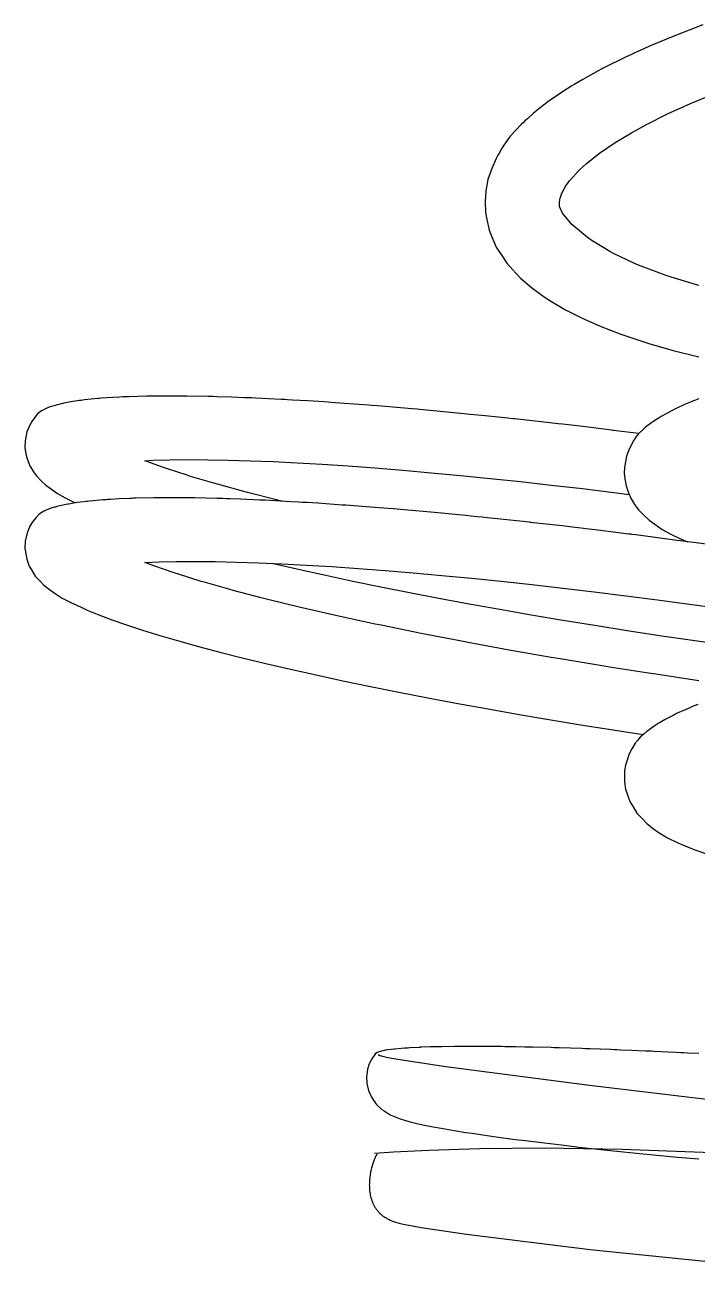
# Model space of a CAD drawing. Header units: millimetres. Extents: x 112 to 8820, y -2365 to 5002.
# Drawn here: x 6118.7 to 6290.5, y -818.9 to -500.5 of the extents above; entities that cross this region are included whole.
import ezdxf

# ---------------------------------------------------------------- set-up
doc = ezdxf.new("R2010")
doc.units = ezdxf.units.MM

# ---------------------------------------------------------------- blocks, each defined once
blk = doc.blocks.new('2620_EL')
for points in [[(-11.69, 41.392), (-12.393, 41.122), (-12.412, 41.114), (-12.426, 41.109), (-12.473, 41.089), (-13.053, 40.848), (-13.296, 40.738), (-13.41, 40.689), (-13.495, 40.648), (-13.668, 40.569), (-14.237, 40.287), (-14.267, 40.27), (-14.288, 40.26), (-14.349, 40.225), (-14.757, 40.001), (-14.963, 39.876), (-15.055, 39.824), (-15.112, 39.785), (-15.229, 39.714), (-15.65, 39.425), (-15.683, 39.4), (-15.706, 39.384), (-15.759, 39.34), (-16.02, 39.135), (-16.173, 38.996), (-16.238, 38.942), (-16.27, 38.907), (-16.338, 38.845), (-16.603, 38.556), (-16.628, 38.522), (-16.648, 38.501), (-16.68, 38.452), (-16.815, 38.268), (-16.898, 38.117), (-16.933, 38.063), (-16.944, 38.034), (-16.972, 37.982), (-17.08, 37.723), (-17.184, 37.438), (-17.233, 37.156), (-17.254, 36.874), (-17.248, 36.596)], [(-15.354, 36.753), (-15.355, 36.757), (-15.357, 36.871), (-15.341, 36.965), (-15.294, 37.094), (-15.192, 37.28), (-15.097, 37.409), (-14.849, 37.68), (-14.662, 37.851), (-14.329, 38.111), (-13.932, 38.384), (-13.515, 38.638), (-13.132, 38.848), (-12.592, 39.116), (-12.008, 39.381), (-11.381, 39.641)], [(-11.792, 34.732), (-12.498, 34.946), (-12.656, 34.999), (-13.333, 35.254), (-13.452, 35.306), (-13.972, 35.553), (-14.068, 35.602), (-14.547, 35.895), (-14.642, 35.963), (-14.997, 36.255), (-15.029, 36.283), (-15.28, 36.584), (-15.354, 36.753)], [(-17.248, 36.596), (-17.215, 36.418), (-17.153, 36.145), (-17.085, 35.978), (-16.969, 35.711), (-16.797, 35.45), (-16.698, 35.301), (-16.474, 35.048), (-16.348, 34.924), (-16.071, 34.679), (-15.742, 34.441), (-15.597, 34.349), (-15.219, 34.121), (-14.79, 33.903), (-14.312, 33.693), (-13.785, 33.493), (-13.636, 33.44), (-13.067, 33.252), (-12.453, 33.075), (-11.794, 32.909)], [(-11.797, 31.84), (-11.877, 31.806), (-11.926, 31.787), (-11.991, 31.758), (-12.156, 31.689), (-12.37, 31.587), (-12.426, 31.562), (-12.443, 31.553), (-12.475, 31.537), (-12.754, 31.386), (-12.803, 31.354), (-12.836, 31.336), (-12.877, 31.307), (-12.992, 31.234), (-13.118, 31.137), (-13.155, 31.11), (-13.166, 31.1), (-13.189, 31.082), (-13.343, 30.932), (-13.365, 30.903), (-13.382, 30.886), (-13.399, 30.858), (-13.455, 30.782), (-13.524, 30.656), (-13.593, 30.507), (-13.641, 30.371), (-13.668, 30.224), (-13.694, 30.082)], [(-13.326, 30.949), (-13.904, 31.022), (-13.954, 31.028), (-13.985, 31.032), (-14.087, 31.045), (-14.756, 31.126), (-15.123, 31.169), (-15.278, 31.187), (-15.39, 31.2), (-15.598, 31.224), (-16.431, 31.317), (-16.503, 31.324), (-16.548, 31.329), (-16.671, 31.342), (-17.25, 31.403), (-17.637, 31.441), (-17.788, 31.457), (-17.882, 31.466), (-18.054, 31.483), (-18.842, 31.557), (-18.933, 31.565), (-18.99, 31.57), (-19.12, 31.581), (-19.611, 31.624), (-20.006, 31.656), (-20.148, 31.668), (-20.224, 31.673), (-20.36, 31.684), (-21.086, 31.737), (-21.191, 31.744), (-21.256, 31.749), (-21.381, 31.757), (-21.788, 31.784), (-22.181, 31.806), (-22.306, 31.814), (-22.364, 31.817), (-22.465, 31.823), (-23.114, 31.855), (-23.227, 31.859), (-23.295, 31.863), (-23.407, 31.866), (-23.735, 31.879), (-24.112, 31.89), (-24.215, 31.894), (-24.255, 31.895), (-24.325, 31.897), (-24.883, 31.906), (-24.995, 31.907), (-25.061, 31.908), (-25.156, 31.908), (-25.408, 31.909), (-25.754, 31.905), (-25.83, 31.905), (-25.855, 31.904), (-25.898, 31.904), (-26.353, 31.891), (-26.456, 31.886), (-26.517, 31.884), (-26.589, 31.88), (-26.771, 31.871), (-27.069, 31.85), (-27.117, 31.847), (-27.129, 31.845), (-27.152, 31.844), (-27.493, 31.809), (-27.578, 31.797), (-27.628, 31.792), (-27.676, 31.784), (-27.796, 31.767), (-28.026, 31.724), (-28.046, 31.721), (-28.05, 31.72), (-28.058, 31.718), (-28.279, 31.662), (-28.336, 31.642), (-28.37, 31.633), (-28.395, 31.622), (-28.459, 31.6), (-28.597, 31.53), (-28.693, 31.454), (-28.785, 31.341), (-28.839, 31.259), (-28.913, 31.133), (-28.966, 30.997), (-28.998, 30.855), (-29.009, 30.766)], [(-29.009, 30.766), (-29.017, 30.581), (-28.988, 30.398), (-28.957, 30.302), (-28.893, 30.129), (-28.797, 29.971), (-28.723, 29.872), (-28.598, 29.737), (-28.484, 29.633), (-28.335, 29.526), (-28.181, 29.418), (-27.986, 29.305), (-27.751, 29.187), (-27.729, 29.177)], [(-22.444, 29.221), (-22.492, 29.233), (-22.589, 29.256), (-23.327, 29.444), (-23.425, 29.47), (-24.093, 29.653), (-24.186, 29.679), (-24.785, 29.856), (-24.87, 29.883), (-25.397, 30.055), (-25.472, 30.08), (-25.927, 30.246), (-25.953, 30.256), (-25.74, 30.266), (-25.31, 30.278), (-24.846, 30.283), (-24.349, 30.281), (-23.821, 30.271), (-23.263, 30.255), (-22.676, 30.232), (-22.062, 30.202), (-21.422, 30.165), (-20.757, 30.121), (-20.07, 30.07), (-19.362, 30.013), (-18.634, 29.95), (-17.888, 29.88), (-17.127, 29.804), (-16.352, 29.723), (-15.565, 29.635), (-14.767, 29.542), (-13.962, 29.444), (-13.571, 29.394)], [(-13.694, 30.082), (-13.697, 29.938), (-13.681, 29.792), (-13.653, 29.611), (-13.589, 29.439), (-13.53, 29.297), (-13.434, 29.141), (-13.332, 29.002), (-13.208, 28.869), (-13.064, 28.735), (-12.917, 28.631), (-12.733, 28.501), (-12.508, 28.375), (-12.243, 28.254), (-12.084, 28.184)], [(-10.995, 28.035), (-11.861, 28.155), (-12.074, 28.184), (-12.19, 28.2), (-12.349, 28.221), (-12.725, 28.271), (-13.4, 28.358), (-13.504, 28.372), (-13.535, 28.376), (-13.585, 28.382), (-14.44, 28.488), (-14.678, 28.516), (-14.804, 28.532), (-14.953, 28.549), (-15.286, 28.588), (-16.02, 28.671), (-16.083, 28.679), (-16.099, 28.68), (-16.123, 28.683), (-16.947, 28.772), (-17.204, 28.798), (-17.334, 28.812), (-17.47, 28.825), (-17.757, 28.854), (-18.551, 28.93), (-19.327, 29), (-19.596, 29.022), (-19.726, 29.033), (-19.844, 29.042), (-20.084, 29.062), (-20.819, 29.118), (-20.839, 29.12), (-20.853, 29.121), (-20.905, 29.124), (-21.53, 29.167), (-21.801, 29.184), (-21.926, 29.192), (-22.023, 29.197), (-22.217, 29.209), (-22.876, 29.244), (-22.913, 29.245), (-22.938, 29.247), (-23.013, 29.25), (-23.507, 29.271), (-23.769, 29.28), (-23.883, 29.284), (-23.96, 29.286), (-24.109, 29.291), (-24.679, 29.304), (-24.726, 29.304), (-24.758, 29.305), (-24.837, 29.305), (-25.216, 29.309), (-25.458, 29.308), (-25.556, 29.308), (-25.612, 29.307), (-25.72, 29.306), (-26.188, 29.297), (-26.239, 29.295), (-26.273, 29.294), (-26.344, 29.29), (-26.62, 29.279), (-26.828, 29.266), (-26.906, 29.263), (-26.943, 29.259), (-27.015, 29.255), (-27.371, 29.223), (-27.418, 29.217), (-27.45, 29.214), (-27.504, 29.206), (-27.688, 29.184), (-27.849, 29.157), (-27.903, 29.149), (-27.924, 29.144), (-27.965, 29.137), (-28.202, 29.084), (-28.237, 29.073), (-28.262, 29.068), (-28.294, 29.056), (-28.397, 29.024), (-28.495, 28.981), (-28.525, 28.97), (-28.532, 28.965), (-28.551, 28.957), (-28.662, 28.883), (-28.677, 28.866), (-28.69, 28.857), (-28.698, 28.841), (-28.732, 28.803), (-28.824, 28.69), (-28.897, 28.564), (-28.951, 28.429), (-28.978, 28.342), (-29.01, 28.2)], [(-29.01, 28.2), (-29.018, 28.014), (-28.989, 27.831), (-28.973, 27.738), (-28.91, 27.565), (-28.852, 27.467), (-28.755, 27.309), (-28.63, 27.174), (-28.531, 27.072), (-28.391, 26.965), (-28.243, 26.859), (-28.063, 26.747), (-27.843, 26.631), (-27.583, 26.511), (-27.424, 26.44), (-27.128, 26.317), (-26.793, 26.189), (-26.422, 26.059), (-26.014, 25.925), (-25.57, 25.788), (-25.093, 25.649), (-24.582, 25.508), (-24.039, 25.365), (-23.465, 25.221), (-22.862, 25.075), (-22.232, 24.929), (-21.575, 24.782), (-20.893, 24.635), (-20.189, 24.488), (-19.463, 24.342), (-18.717, 24.197), (-17.954, 24.054), (-17.174, 23.912), (-16.381, 23.772), (-15.575, 23.634), (-14.759, 23.5), (-13.935, 23.368), (-13.213, 23.256)], [(-11.797, 24.635), (-12.896, 24.798), (-13.079, 24.827), (-14.079, 24.984), (-14.26, 25.013), (-15.333, 25.191), (-15.565, 25.23), (-16.64, 25.418), (-17.685, 25.61), (-17.904, 25.651), (-18.888, 25.842), (-19.048, 25.874), (-19.912, 26.051), (-20.067, 26.083), (-20.961, 26.277), (-21.15, 26.319), (-22.011, 26.516), (-22.813, 26.712), (-22.978, 26.754), (-23.696, 26.942), (-23.808, 26.973), (-24.406, 27.143), (-24.511, 27.173), (-25.09, 27.353), (-25.207, 27.391), (-25.723, 27.569), (-25.949, 27.657), (-25.584, 27.671), (-25.141, 27.681), (-24.665, 27.683), (-24.156, 27.678), (-23.617, 27.666), (-23.048, 27.647), (-22.451, 27.621), (-21.827, 27.589), (-21.177, 27.549), (-20.504, 27.503), (-19.809, 27.45), (-19.093, 27.39), (-18.359, 27.325), (-17.607, 27.253), (-16.841, 27.175), (-16.061, 27.091), (-15.27, 27.001), (-14.469, 26.906), (-13.66, 26.806), (-12.846, 26.701), (-12.029, 26.592), (-11.209, 26.478)], [(-22.675, 27.631), (-22.631, 27.621), (-21.991, 27.474), (-21.324, 27.327), (-20.634, 27.18), (-19.921, 27.034), (-19.188, 26.888), (-18.435, 26.744), (-17.666, 26.601), (-16.881, 26.46), (-16.082, 26.321), (-15.273, 26.184), (-14.453, 26.05), (-13.627, 25.92), (-12.794, 25.793), (-11.958, 25.669), (-11.121, 25.55), (-10.284, 25.435), (-9.449, 25.324), (-8.619, 25.219), (-7.877, 25.129)], [(-11.816, 24.03), (-11.889, 24.003), (-11.935, 23.982), (-12.027, 23.945), (-12.361, 23.794), (-12.387, 23.78), (-12.405, 23.772), (-12.447, 23.749), (-12.655, 23.642), (-12.777, 23.569), (-12.829, 23.541), (-12.854, 23.523), (-12.908, 23.49), (-13.121, 23.338), (-13.141, 23.321), (-13.156, 23.31), (-13.182, 23.284), (-13.291, 23.188), (-13.358, 23.108), (-13.386, 23.08), (-13.396, 23.065), (-13.419, 23.038), (-13.504, 22.889), (-13.572, 22.762), (-13.62, 22.626), (-13.663, 22.479), (-13.689, 22.337), (-13.692, 22.192)], [(-13.692, 22.192), (-13.692, 22.046), (-13.664, 21.865), (-13.62, 21.721), (-13.557, 21.549), (-13.471, 21.409), (-13.375, 21.253), (-13.25, 21.12), (-13.122, 20.985), (-12.953, 20.853), (-12.806, 20.749), (-12.597, 20.622), (-12.346, 20.498), (-12.186, 20.429), (-11.898, 20.311), (-11.571, 20.198)], [(-11.796, 15.105), (-12.075, 15.119), (-12.185, 15.125), (-12.254, 15.128), (-12.378, 15.134), (-12.947, 15.161), (-13.013, 15.164), (-13.054, 15.166), (-13.148, 15.17), (-13.503, 15.185), (-13.789, 15.197), (-13.891, 15.201), (-13.946, 15.203), (-14.044, 15.207), (-14.569, 15.226), (-14.645, 15.229), (-14.691, 15.23), (-14.782, 15.233), (-15.076, 15.243), (-15.359, 15.251), (-15.45, 15.254), (-15.491, 15.255), (-15.564, 15.257), (-16.033, 15.269), (-16.114, 15.27), (-16.163, 15.271), (-16.244, 15.273), (-16.48, 15.278), (-16.752, 15.282), (-16.826, 15.283), (-16.855, 15.283), (-16.905, 15.284), (-17.307, 15.287), (-17.388, 15.287), (-17.436, 15.288), (-17.503, 15.288), (-17.685, 15.288), (-17.934, 15.287), (-17.989, 15.287), (-18.006, 15.286), (-18.038, 15.286), (-18.364, 15.282), (-18.438, 15.28), (-18.482, 15.279), (-18.534, 15.278), (-18.664, 15.275), (-18.878, 15.267), (-18.912, 15.266), (-18.921, 15.265), (-18.937, 15.265), (-19.182, 15.252), (-19.243, 15.248), (-19.278, 15.246), (-19.312, 15.243), (-19.398, 15.237), (-19.562, 15.222), (-19.576, 15.22), (-19.579, 15.22), (-19.584, 15.219), (-19.741, 15.199), (-19.782, 15.192), (-19.806, 15.189), (-19.823, 15.185), (-19.868, 15.176), (-19.965, 15.151), (-20.018, 15.131), (-20.053, 15.109), (-20.053, 15.109), (-20.054, 15.109), (-20.054, 15.108), (-20.071, 15.086), (-20.151, 14.974), (-20.215, 14.843), (-20.259, 14.704), (-20.28, 14.559), (-20.285, 14.526), (-20.28, 14.34), (-20.239, 14.159), (-20.163, 13.989), (-20.055, 13.838), (-20.029, 13.804), (-19.894, 13.677), (-19.838, 13.641), (-19.682, 13.543), (-19.597, 13.506), (-19.425, 13.441), (-19.313, 13.403), (-19.172, 13.363), (-19.002, 13.322), (-18.804, 13.279), (-18.579, 13.234), (-18.327, 13.188), (-18.049, 13.141), (-17.745, 13.093), (-17.589, 13.069), (-17.265, 13.021), (-16.917, 12.972), (-16.546, 12.922), (-16.153, 12.872), (-15.739, 12.821), (-15.305, 12.77), (-14.852, 12.718), (-14.38, 12.667), (-13.892, 12.615), (-13.388, 12.564), (-12.87, 12.513), (-12.339, 12.462), (-11.795, 12.412)], [(-11.796, 15.105), (-12.075, 15.119), (-12.185, 15.125), (-12.254, 15.128), (-12.378, 15.134), (-12.947, 15.161), (-13.013, 15.164), (-13.054, 15.166), (-13.148, 15.17), (-13.503, 15.185), (-13.789, 15.197), (-13.891, 15.201), (-13.946, 15.203), (-14.044, 15.207), (-14.569, 15.226), (-14.645, 15.229), (-14.691, 15.23), (-14.782, 15.233), (-15.076, 15.243), (-15.359, 15.251), (-15.45, 15.254), (-15.491, 15.255), (-15.564, 15.257), (-16.033, 15.269), (-16.114, 15.27), (-16.163, 15.271), (-16.244, 15.273), (-16.48, 15.278), (-16.752, 15.282), (-16.826, 15.283), (-16.855, 15.283), (-16.905, 15.284), (-17.307, 15.287), (-17.388, 15.287), (-17.436, 15.288), (-17.503, 15.288), (-17.685, 15.288), (-17.934, 15.287), (-17.989, 15.287), (-18.006, 15.286), (-18.038, 15.286), (-18.364, 15.282), (-18.438, 15.28), (-18.482, 15.279), (-18.534, 15.278), (-18.664, 15.275), (-18.878, 15.267), (-18.912, 15.266), (-18.921, 15.265), (-18.937, 15.265), (-19.182, 15.252), (-19.243, 15.248), (-19.278, 15.246), (-19.312, 15.243), (-19.398, 15.237), (-19.562, 15.222), (-19.576, 15.22), (-19.579, 15.22), (-19.584, 15.219), (-19.741, 15.199), (-19.782, 15.192), (-19.806, 15.189), (-19.823, 15.185), (-19.868, 15.176), (-19.965, 15.151), (-20.018, 15.131), (-20.053, 15.109), (-20.053, 15.109), (-20.054, 15.109), (-20.054, 15.108), (-20.071, 15.086), (-20.151, 14.974), (-20.215, 14.843), (-20.259, 14.704), (-20.28, 14.559), (-20.285, 14.526), (-20.28, 14.34), (-20.239, 14.159), (-20.163, 13.989), (-20.055, 13.838), (-20.029, 13.804), (-19.894, 13.677), (-19.838, 13.641), (-19.682, 13.543), (-19.597, 13.506), (-19.425, 13.441), (-19.313, 13.403), (-19.172, 13.363), (-19.002, 13.322), (-18.804, 13.279), (-18.579, 13.234), (-18.327, 13.188), (-18.049, 13.141), (-17.745, 13.093), (-17.589, 13.069), (-17.265, 13.021), (-16.917, 12.972), (-16.546, 12.922), (-16.153, 12.872), (-15.739, 12.821), (-15.305, 12.77), (-14.852, 12.718), (-14.38, 12.667), (-13.892, 12.615), (-13.388, 12.564), (-12.87, 12.513), (-12.339, 12.462), (-11.795, 12.412)], [(-19.99, 15.08), (-19.988, 15.077), (-19.984, 15.075), (-19.98, 15.072), (-19.975, 15.07), (-19.968, 15.067), (-19.961, 15.064), (-19.953, 15.061), (-19.945, 15.058), (-19.924, 15.052), (-19.9, 15.045), (-19.843, 15.031), (-19.772, 15.016), (-19.689, 14.999), (-19.486, 14.962), (-18.261, 14.777), (-14.585, 14.3), (-8.881, 13.619)], [(-20.012, 12.535), (-20.014, 12.534), (-20.015, 12.533), (-20.016, 12.533), (-20.017, 12.532), (-20.018, 12.531), (-20.019, 12.529), (-20.021, 12.528), (-20.022, 12.527), (-20.023, 12.525), (-20.025, 12.524), (-20.026, 12.522), (-20.027, 12.52), (-20.03, 12.516), (-20.033, 12.512), (-20.037, 12.507), (-20.04, 12.502), (-20.043, 12.496), (-20.047, 12.49), (-20.054, 12.476), (-20.062, 12.461), (-20.069, 12.445), (-20.077, 12.427), (-20.085, 12.408), (-20.094, 12.387), (-20.11, 12.343), (-20.127, 12.293), (-20.143, 12.239), (-20.159, 12.182), (-20.173, 12.121), (-20.186, 12.057), (-20.191, 12.024), (-20.196, 11.99), (-20.201, 11.956), (-20.205, 11.921), (-20.209, 11.886), (-20.211, 11.851), (-20.213, 11.815), (-20.214, 11.78), (-20.215, 11.743), (-20.214, 11.707), (-20.213, 11.671), (-20.21, 11.634), (-20.207, 11.598), (-20.203, 11.561), (-20.197, 11.525), (-20.19, 11.489), (-20.182, 11.453), (-20.178, 11.435), (-20.173, 11.417), (-20.168, 11.4), (-20.163, 11.382), (-20.157, 11.365), (-20.151, 11.347), (-20.145, 11.33), (-20.138, 11.313), (-20.131, 11.295), (-20.124, 11.279), (-20.116, 11.262), (-20.108, 11.245), (-20.099, 11.228), (-20.09, 11.212), (-20.081, 11.196), (-20.071, 11.18), (-20.061, 11.164), (-20.051, 11.148), (-20.04, 11.133), (-20.028, 11.117), (-20.017, 11.102), (-20.005, 11.087), (-19.992, 11.073), (-19.979, 11.058), (-19.965, 11.044), (-19.951, 11.03), (-19.937, 11.016), (-19.922, 11.003), (-19.907, 10.989), (-19.891, 10.976), (-19.875, 10.963), (-19.858, 10.951), (-19.841, 10.939), (-19.823, 10.927), (-19.805, 10.915), (-19.786, 10.904), (-19.767, 10.893), (-19.747, 10.882), (-19.727, 10.872), (-19.706, 10.862), (-19.685, 10.852), (-19.663, 10.843), (-19.64, 10.834), (-19.617, 10.825), (-19.594, 10.817), (-19.57, 10.809)], [(-20.079, 12.557), (-19.594, 12.593), (-18.69, 12.64), (-17.395, 12.681), (-15.739, 12.695), (-13.749, 12.666), (-11.455, 12.575), (-8.886, 12.405), (-6.071, 12.136)], [(-19.57, 10.809), (-19.544, 10.801), (-19.516, 10.793), (-19.453, 10.776), (-19.381, 10.759), (-19.299, 10.741), (-19.111, 10.704), (-18.89, 10.665), (-17.729, 10.49), (-14.571, 10.103), (-9.125, 9.547)]]:
    blk.add_lwpolyline(points)

msp = doc.modelspace()

# ---------------------------------------------------------------- block references
at = {"color": 0, "xscale": 10, "yscale": 10, "zscale": 10}
msp.add_blockref('2620_EL', (6408.86, -914.41), dxfattribs=at)

doc.saveas('drawing.dxf')
